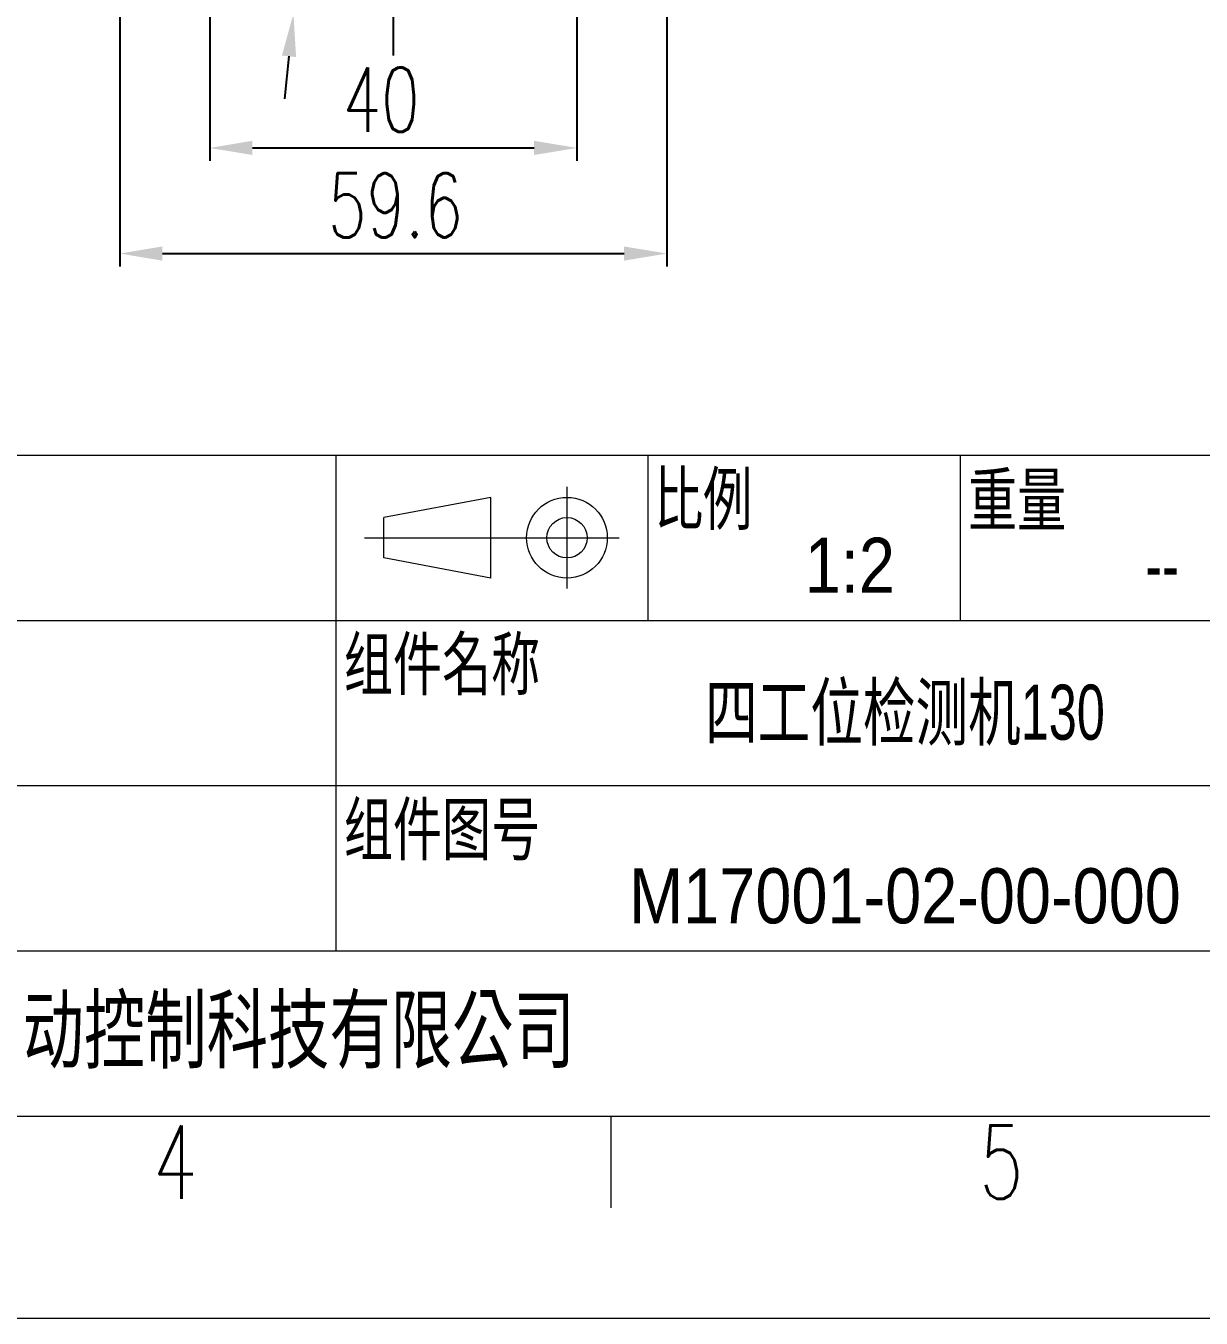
# Model space of a CAD drawing. Header units: millimetres. Extents: x 120948 to 121542, y -62642 to -62222.
# Drawn here: x 121282.1 to 121410.1, y -62642.3 to -62501.6 of the extents above; entities that cross this region are included whole.
import ezdxf
from ezdxf.enums import TextEntityAlignment as Align

# ---------------------------------------------------------------- set-up
doc = ezdxf.new("R2010")
doc.units = ezdxf.units.MM
doc.header["$LTSCALE"] = 10
doc.linetypes.add('CENTER', pattern=[50.8, 31.75, -6.35, 6.35, -6.35])
doc.layers.add('THICK', color=7, linetype='Continuous', lineweight=0)
doc.layers.add('螺孔', color=73, linetype='Continuous')
doc.styles.add('ltb', font='txt.shx', dxfattribs={"width": 0.7, "bigfont": 'ae.shx'})
doc.styles.add('粗體窄形字', font='PMingLiU.ttf', dxfattribs={"width": 0.7})
doc.styles.add('繁體窄細字', font='simplex.shx', dxfattribs={"width": 0.7, "bigfont": 'ae.shx'})
doc.dimstyles.new('2標準', dxfattribs={"dimtxt": 7, "dimasz": 4.666667, "dimexe": 1.4, "dimexo": 1.4, "dimgap": 1.75, "dimtad": 1, "dimtoh": 1, "dimdec": 4, "dimdsep": 46, "dimtxsty": 'ltb', "dimcen": 7, "dimclrd": 2, "dimclre": 2, "dimclrt": 2, "dimadec": 4, "dimazin": 2, "dimtfac": 0.7, "dimtdec": 4, "dimtmove": 0, "dimatfit": 3, "dimfxl": 1, "dimtolj": 1, "dimtzin": 0, "dimlwd": -1, "dimlwe": -1, "dimarcsym": 0})

# ---------------------------------------------------------------- blocks, each defined once
blk = doc.blocks.new('A4横向')
at = {"color": 0, "linetype": 'ByBlock'}
for p, q in [((-191, 47), (-11, 47)), ((-278, 11), (-11, 11))]:
    blk.add_line(p, q, dxfattribs=at)
at = {"color": 8}
for p, q in [((-113, 47), (-113, 20)), ((-96, 47), (-96, 38)), ((-79, 47), (-79, 38)), ((-100.407, 45.269), (-100.407, 39.731)), ((-104.562, 44.698), (-110.378, 43.599)), ((-104.562, 40.302), (-104.562, 44.698)), ((-110.378, 41.401), (-110.378, 43.599)), ((-111.435, 42.5), (-97.565, 42.5)), ((-104.562, 40.302), (-110.378, 41.401)), ((-188.5, 38), (-11, 38)), ((-140, 29), (-11, 29)), ((-191, 20), (-11, 20))]:
    blk.add_line(p, q, dxfattribs=at)
at = {"color": 6}
blk.add_line((-98, 6), (-98, 11), dxfattribs=at)
at = {"color": 1}
blk.add_lwpolyline([(-297, 0), (0, 0), (0, 210), (-297, 210)], close=True, dxfattribs=at)
at = {"color": 8}
for radius in [2.198, 1.099]:
    blk.add_circle((-100.407, 42.5), radius, dxfattribs=at)
at = {"color": 200, "style": '粗體窄形字', "width": 0.7}
for s, height, p in [('比例', 2.8, (-95.66, 43.232)), ('重量', 2.8, (-78.568, 43.175)), ('组件名称', 2.8, (-112.557, 34.23)), ('组件图号', 2.8, (-112.557, 25.23)), ('广州沧恒自动控制科技有限公司', 3.5, (-146.764, 13.972))]:
    blk.add_text(s, height=height, dxfattribs=at).set_placement(p)
at = {"color": 6, "style": '繁體窄細字', "width": 0.7}
for s, p in [('4', (-121.75, 8.5)), ('5', (-76.75, 8.5))]:
    blk.add_text(s, height=4, dxfattribs=at).set_placement(p, align=Align.MIDDLE)
blk = doc.blocks.new('*D5')
at = {"color": 2, "ltscale": 20, "transparency": 16777216}
for p, q in [((129582.97, -105302.91), (129582.97, -105325.96)), ((129622.97, -105302.91), (129622.97, -105325.96)), ((129587.63, -105324.56), (129618.3, -105324.56))]:
    blk.add_line(p, q, dxfattribs=at)
at = {"color": 2, "lineweight": 100, "ltscale": 20, "transparency": 16777216}
for points in [[(129587.63, -105323.78), (129587.63, -105325.33), (129582.97, -105324.56)], [(129618.3, -105323.78), (129618.3, -105325.33), (129622.97, -105324.56)]]:
    blk.add_solid(points, dxfattribs=at)
at = {"layer": 'Defpoints', "color": 0, "lineweight": 100, "ltscale": 20, "transparency": 16777216}
for p in [(129582.97, -105301.51), (129622.97, -105301.51), (129622.97, -105324.56)]:
    blk.add_point(p, dxfattribs=at)
at = {"color": 2, "lineweight": 100, "ltscale": 20, "transparency": 16777216, "insert": (129601.65, -105319.31), "char_height": 7, "attachment_point": 5, "style": 'ltb'}
blk.add_mtext('\\A1;40', dxfattribs=at)
blk = doc.blocks.new('*D6')
at = {"color": 2, "ltscale": 20, "transparency": 16777216}
for p, q in [((129573.17, -105307.55), (129573.17, -105337.46)), ((129632.77, -105307.55), (129632.77, -105337.46)), ((129577.83, -105336.06), (129628.1, -105336.06))]:
    blk.add_line(p, q, dxfattribs=at)
at = {"color": 2, "lineweight": 100, "ltscale": 20, "transparency": 16777216}
for points in [[(129577.83, -105335.29), (129577.83, -105336.84), (129573.17, -105336.06)], [(129628.1, -105335.29), (129628.1, -105336.84), (129632.77, -105336.06)]]:
    blk.add_solid(points, dxfattribs=at)
at = {"layer": 'Defpoints', "color": 0, "lineweight": 100, "ltscale": 20, "transparency": 16777216}
for p in [(129573.17, -105306.15), (129632.77, -105306.15), (129632.77, -105336.06)]:
    blk.add_point(p, dxfattribs=at)
at = {"color": 2, "lineweight": 100, "ltscale": 20, "transparency": 16777216, "insert": (129603.2, -105330.81), "char_height": 7, "attachment_point": 5, "style": 'ltb'}
blk.add_mtext('\\A1;59.6', dxfattribs=at)
blk = doc.blocks.new('*D15')
at = {"color": 2, "ltscale": 20, "transparency": 16777216}
for p, q in [((121334.14, -62282.37), (121333.47, -62288.73)), ((121353.04, -62282.37), (121334.14, -62282.37)), ((121311.24, -62500.23), (121332.98, -62293.37)), ((121310.75, -62504.87), (121310.27, -62509.51))]:
    blk.add_line(p, q, dxfattribs=at)
for points in [[(121332.7, -62288.64), (121334.25, -62288.81), (121332.98, -62293.37)], [(121309.98, -62504.79), (121311.53, -62504.95), (121311.24, -62500.23)]]:
    blk.add_solid(points, dxfattribs=at)
at = {"layer": 'Defpoints', "color": 0, "ltscale": 20, "transparency": 16777216}
for p in [(121332.98, -62293.37), (121311.24, -62500.23)]:
    blk.add_point(p, dxfattribs=at)
at = {"color": 2, "lineweight": 100, "ltscale": 20, "transparency": 16777216, "insert": (121344.46, -62277.12), "char_height": 7, "attachment_point": 5, "style": 'ltb'}
blk.add_mtext('\\A1;∅208', dxfattribs=at)

msp = doc.modelspace()

# ---------------------------------------------------------------- linework, layer by layer
at = {"layer": '螺孔', "color": 1, "linetype": 'CENTER', "ltscale": 0.05}
msp.add_line((121322.11291, -62288.79685), (121322.11291, -62504.79685), dxfattribs=at)

# ---------------------------------------------------------------- block references
at = {"layer": 'THICK', "lineweight": 100, "xscale": 2, "yscale": 2, "zscale": 2}
msp.add_blockref('A4横向', (121541.84451, -62642.30406), dxfattribs=at)

# ---------------------------------------------------------------- texts
at = {"color": 2, "linetype": 'ByBlock', "style": '粗體窄形字', "flags": 4}
for tag, width, p in [('1:2', 0.9, (121371.84451, -62563.30406)), ('--', 0.7, (121405.84451, -62563.30406)), ('四工位检测机130', 0.7, (121377.84451, -62579.30406)), ('M17001-02-00-000', 0.9, (121377.84451, -62599.30406))]:
    msp.add_attdef(tag, text='', height=6, dxfattribs=dict(at, width=width)).set_placement(p, align=Align.CENTER)

# ---------------------------------------------------------------- dimensions: what is measured, and where the dimension line sits
at = {"lineweight": 100, "ltscale": 20}
dim = msp.add_diameter_dim_2p(p1=(121311.24172, -62500.22711), p2=(121332.9841, -62293.3666), dimstyle='2標準', dxfattribs=at)
dim.commit()
dim.dimension.update_dxf_attribs({"geometry": '*D15', "text_midpoint": (121344.4645, -62282.37392), "dimtype": 163})
for base, p1, p2, picture, middle in [((121342.11291, -62514.84408), (121302.11291, -62491.79685), (121342.11291, -62491.79685), '*D5', (121320.79977, -62514.84408)), ((121351.91291, -62526.35274), (121292.31291, -62496.436), (121351.91291, -62496.436), '*D6', (121322.34901, -62526.35274))]:
    dim = msp.add_linear_dim(base=base, p1=p1, p2=p2, dimstyle='2標準', dxfattribs=at)
    dim.commit()
    dim.dimension.update_dxf_attribs({"geometry": picture, "text_midpoint": middle, "dimtype": 128, "insert": (-8280.85405, 42809.7117)})

doc.saveas('drawing.dxf')
